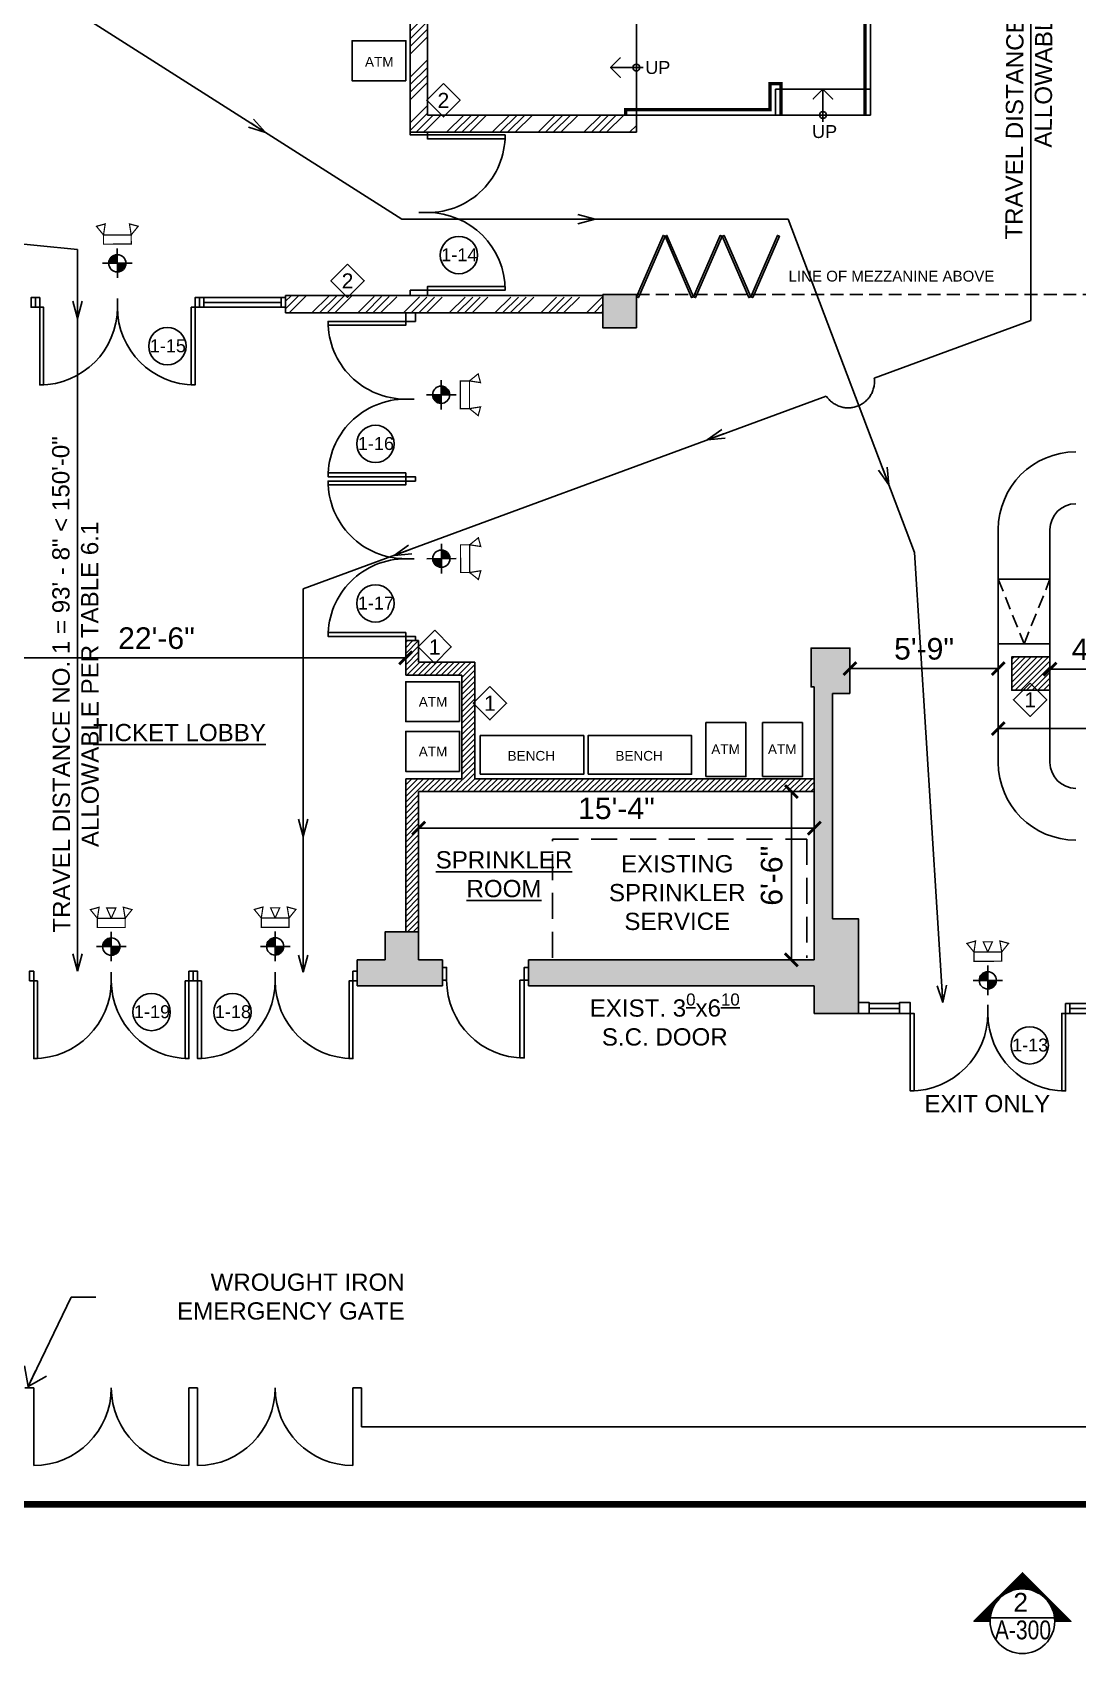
# Model space of a CAD drawing. Header units: inches. Extents: x -5252 to 14398, y -1665 to 9844.
# Drawn here: x -2862 to -2378, y 443 to 1194 of the extents above; entities that cross this region are included whole.
import ezdxf
from ezdxf.enums import TextEntityAlignment as Align

# ---------------------------------------------------------------- set-up
doc = ezdxf.new("R2010")
doc.units = ezdxf.units.IN
doc.header["$LTSCALE"] = 48
doc.header["$MEASUREMENT"] = 0
for name, pattern in [('CENTER', [2, 1.25, -0.25, 0.25, -0.25]), ('HIDDEN', [0.375, 0.25, -0.125]), ('HIDDEN2', [0.1875, 0.125, -0.0625]), ('PHANTOM', [2.5, 1.25, -0.25, 0.25, -0.25, 0.25, -0.25])]:
    doc.linetypes.add(name, pattern=pattern)
for name, color, linetype in [('A-Door', 151, 'Continuous'), ('A-Furn', 30, 'Continuous'), ('A-Sect-Mcut', 1, 'Continuous'), ('CAPACITY SIGN', 1, 'Continuous'), ('Counter', 1, 'Continuous'), ('Demo', 8, 'HIDDEN'), ('Dimensions', 5, 'Continuous'), ('Door', 5, 'Continuous'), ('door symbol', 91, 'Continuous'), ('E-4', 1, 'Continuous'), ('E-5', 5, 'Continuous'), ('EXIT-SIGNS', 1, 'Continuous'), ('Hatch', 9, 'Continuous'), ('PA-EMERGENCY-LIGHTS', 1, 'Continuous'), ('PROPERTY LINE', 2, 'PHANTOM'), ('Stair-Exist', 8, 'Continuous'), ('STAIRS', 5, 'Continuous'), ('TEXT', 1, 'Continuous'), ('Wall-Exist', 6, 'Continuous'), ('Wall-New', 2, 'Continuous'), ('Wall-Type', 231, 'Continuous')]:
    doc.layers.add(name, color=color, linetype=linetype)
doc.layers.add('PA-PATH', color=4, linetype='CENTER', lineweight=35)
doc.layers.add('PA-Text', color=1, linetype='Continuous', lineweight=5)
doc.styles.add('DIMTEXT', font='arial.ttf')
doc.styles.get("Standard").update_dxf_attribs({"font": 'arial.ttf'})
doc.styles.add('STYLUSBT', font='stylu.ttf')
doc.styles.add('SWA-STND', font='arial.ttf')
doc.linetypes.add('FENCE', pattern='A,0.5,-0.1,["X",Standard,S=0.1,R=0,X=-0.035,Y=-0.05],-0.1', length=0.7)
doc.dimstyles.new('PA-DIM', dxfattribs={"dimtxt": 5, "dimasz": 5, "dimexe": 3, "dimexo": 0, "dimgap": 1, "dimtad": 1, "dimdec": 0, "dimzin": 3, "dimdsep": 46, "dimlunit": 4, "dimtxsty": 'STYLUSBT', "dimblk": 'ARCHTICK', "dimcen": 0.09, "dimclrd": 256, "dimclre": 256, "dimclrt": 1, "dimadec": 0, "dimazin": 0, "dimtfac": 1, "dimtdec": 0, "dimtix": 1, "dimtmove": 1, "dimatfit": 3, "dimldrblk": 'OPEN90', "dimfxl": 1, "dimfrac": 1, "dimtolj": 1, "dimtzin": 0, "dimarcsym": 0})
doc.dimstyles.new('SWA-48', dxfattribs={"dimscale": 0, "dimtxt": 10, "dimasz": 6, "dimexe": 6, "dimexo": 6, "dimgap": 4, "dimtad": 1, "dimdec": 0, "dimzin": 3, "dimdsep": 46, "dimlunit": 4, "dimtxsty": 'SWA-STND', "dimblk": 'ARCHTICK', "dimcen": 6, "dimclrd": 5, "dimclre": 5, "dimclrt": 1, "dimadec": 0, "dimazin": 0, "dimtfac": 1, "dimtdec": 0, "dimtix": 1, "dimtofl": 0, "dimtmove": 2, "dimatfit": 3, "dimfxl": 1, "dimtolj": 1, "dimtzin": 0, "dimlwd": -1, "dimlwe": -1, "dimarcsym": 0})

# ---------------------------------------------------------------- blocks, each defined once
blk = doc.blocks.new('_ArchTick')
at = {"color": 0, "linetype": 'ByBlock', "const_width": 0.219}
blk.add_lwpolyline([(-0.5, -0.5), (0.5, 0.5)], dxfattribs=at)
blk = doc.blocks.new('EXIT')
at = {"layer": 'EXIT-SIGNS'}
h = blk.add_hatch(color=251, dxfattribs=at)
h.paths.add_polyline_path([(6557.7, 28.4), (6557.7, 23, 0.414214), (6563.1, 28.4)])
h.paths.add_polyline_path([(6552.3, 28.4), (6557.7, 28.4), (6557.7, 33.8, 0.414214)])
for p, q in [((6557.7, 37.7), (6557.7, 19.2)), ((6567, 28.4), (6548.5, 28.4))]:
    blk.add_line(p, q, dxfattribs=at)
blk.add_circle((6557.7, 28.4), 5.4, dxfattribs=at)
blk = doc.blocks.new('*U17')
for p, q in [((0, 0), (0, 4)), ((36, 0), (36, 4))]:
    blk.add_line(p, q)
blk.add_lwpolyline([(0, 0), (0, -36), (1.75, -36), (1.75, 0)], close=True)
blk.add_arc((0, 0), 36, 270, 0)
blk = doc.blocks.new('*D5144')
at = {"layer": 'Defpoints', "color": 0, "transparency": 16777216}
for p in [(-2499.65, 842.42), (-2510.29, 764.42), (-2499.65, 764.42)]:
    blk.add_point(p, dxfattribs=at)
at = {"layer": 'Dimensions', "color": 5, "transparency": 16777216}
for p, q in [((-2505.65, 842.42), (-2516.29, 842.42)), ((-2510.29, 842.42), (-2510.29, 764.42)), ((-2505.65, 764.42), (-2516.29, 764.42))]:
    blk.add_line(p, q, dxfattribs=at)
at = {"layer": 'Dimensions', "color": 5, "transparency": 16777216, "xscale": 6, "yscale": 6, "zscale": 6}
for p, rotation in [((-2510.29, 842.42), 90), ((-2510.29, 764.42), 270)]:
    blk.add_blockref('_ArchTick', p, dxfattribs=dict(at, rotation=rotation))
at = {"layer": 'Dimensions', "color": 1, "transparency": 16777216, "insert": (-2519.4, 803.42), "char_height": 10, "attachment_point": 5, "rotation": 90, "style": 'SWA-STND'}
blk.add_mtext('\\A1;6\'-6"', dxfattribs=at)
blk = doc.blocks.new('EMERG LIGHT WALL')
at = {"layer": 'PA-EMERGENCY-LIGHTS', "const_width": 1}
blk.add_lwpolyline([(6557.7, -172.8), (6546.3, -172.8), (6546.3, -165.2), (6540.5, -158.1), (6547.7, -156.1), (6546.3, -165.2), (6557.7, -165.2), (6554, -156.8), (6561.5, -156.8), (6557.7, -165.2), (6569.2, -165.2), (6567.7, -156.1), (6574.9, -158.1), (6569.2, -165.2), (6569.2, -172.8)], close=True, dxfattribs=at)
blk = doc.blocks.new('*D5169')
at = {"layer": 'Defpoints', "color": 0, "transparency": 16777216}
for p in [(-2390.36, 915.24), (-2390.36, 899.24), (-2342.36, 899.24)]:
    blk.add_point(p, dxfattribs=at)
at = {"layer": 'Dimensions', "color": 5, "transparency": 16777216}
for p, q in [((-2390.36, 909.24), (-2390.36, 893.24)), ((-2342.36, 899.24), (-2390.36, 899.24))]:
    blk.add_line(p, q, dxfattribs=at)
at = {"layer": 'Dimensions', "color": 5, "transparency": 16777216, "xscale": 6, "yscale": 6, "zscale": 6, "rotation": 180}
blk.add_blockref('_ArchTick', (-2390.36, 899.24), dxfattribs=at)
at = {"layer": 'Dimensions', "color": 5, "transparency": 16777216, "xscale": 6, "yscale": 6, "zscale": 6}
blk.add_blockref('_ArchTick', (-2342.36, 899.24), dxfattribs=at)
at = {"layer": 'Dimensions', "color": 1, "transparency": 16777216, "insert": (-2366.36, 908.35), "char_height": 10, "attachment_point": 5, "style": 'SWA-STND'}
blk.add_mtext('\\A1;4\'-0"', dxfattribs=at)
blk = doc.blocks.new('*D5151')
at = {"layer": 'Defpoints', "color": 0, "transparency": 16777216}
for p in [(-2375.65, 999.94), (-2378.36, 819.94), (-2321.46, 819.94)]:
    blk.add_point(p, dxfattribs=at)
at = {"layer": 'Dimensions', "color": 5, "transparency": 16777216}
for p, q in [((-2369.65, 999.94), (-2315.46, 999.94)), ((-2321.46, 999.94), (-2321.46, 819.94)), ((-2372.36, 819.94), (-2315.46, 819.94))]:
    blk.add_line(p, q, dxfattribs=at)
at = {"layer": 'Dimensions', "color": 5, "transparency": 16777216, "xscale": 6, "yscale": 6, "zscale": 6}
for p, rotation in [((-2321.46, 999.94), 90), ((-2321.46, 819.94), 270)]:
    blk.add_blockref('_ArchTick', p, dxfattribs=dict(at, rotation=rotation))
at = {"layer": 'Dimensions', "color": 1, "transparency": 16777216, "insert": (-2330.57, 909.65), "char_height": 10, "attachment_point": 5, "rotation": 90, "style": 'SWA-STND'}
blk.add_mtext('\\A1;15\'-0"', dxfattribs=at)
blk = doc.blocks.new('*D5111')
at = {"layer": 'Defpoints', "color": 0, "transparency": 16777216}
for p in [(-2499.65, 890.97), (-2683.15, 842.42), (-2683.15, 825.52)]:
    blk.add_point(p, dxfattribs=at)
at = {"layer": 'E-4', "color": 5, "transparency": 16777216}
for p, q in [((-2499.65, 884.97), (-2499.65, 819.52)), ((-2683.15, 836.42), (-2683.15, 819.52)), ((-2499.65, 825.52), (-2683.15, 825.52))]:
    blk.add_line(p, q, dxfattribs=at)
at = {"layer": 'E-4', "color": 5, "transparency": 16777216, "xscale": 6, "yscale": 6, "zscale": 6, "rotation": 180}
blk.add_blockref('_ArchTick', (-2683.15, 825.52), dxfattribs=at)
at = {"layer": 'E-4', "color": 5, "transparency": 16777216, "xscale": 6, "yscale": 6, "zscale": 6}
blk.add_blockref('_ArchTick', (-2499.65, 825.52), dxfattribs=at)
at = {"layer": 'E-4', "color": 1, "transparency": 16777216, "insert": (-2591.4, 834.62), "char_height": 10, "attachment_point": 5, "style": 'SWA-STND'}
blk.add_mtext('\\A1;15\'-4"', dxfattribs=at)
blk = doc.blocks.new('*D5117')
at = {"layer": 'Defpoints', "color": 0, "transparency": 16777216}
for p in [(-1910.36, 906.94), (-2414.36, 895.24), (-1910.36, 871.65)]:
    blk.add_point(p, dxfattribs=at)
at = {"layer": 'E-5', "color": 5, "transparency": 16777216}
for p, q in [((-1910.36, 900.94), (-1910.36, 865.65)), ((-2414.36, 889.24), (-2414.36, 865.65)), ((-2414.36, 871.65), (-1910.36, 871.65))]:
    blk.add_line(p, q, dxfattribs=at)
at = {"layer": 'E-5', "color": 5, "transparency": 16777216, "xscale": 6, "yscale": 6, "zscale": 6, "rotation": 180}
blk.add_blockref('_ArchTick', (-2414.36, 871.65), dxfattribs=at)
at = {"layer": 'E-5', "color": 5, "transparency": 16777216, "xscale": 6, "yscale": 6, "zscale": 6}
blk.add_blockref('_ArchTick', (-1910.36, 871.65), dxfattribs=at)
at = {"layer": 'E-5', "color": 1, "transparency": 16777216, "insert": (-2162.36, 880.76), "char_height": 10, "attachment_point": 5, "style": 'SWA-STND'}
blk.add_mtext('\\A1;42\'-0"', dxfattribs=at)
blk = doc.blocks.new('*D5161')
at = {"layer": 'Defpoints', "color": 0, "transparency": 16777216}
for p in [(-2958.65, 904.42), (-2958.65, 904.42), (-2689.15, 904.42)]:
    blk.add_point(p, dxfattribs=at)
at = {"layer": 'E-5', "color": 5, "transparency": 16777216}
blk.add_line((-2689.15, 904.42), (-2958.65, 904.42), dxfattribs=at)
at = {"layer": 'E-5', "color": 5, "transparency": 16777216, "xscale": 6, "yscale": 6, "zscale": 6, "rotation": 180}
blk.add_blockref('_ArchTick', (-2958.65, 904.42), dxfattribs=at)
at = {"layer": 'E-5', "color": 5, "transparency": 16777216, "xscale": 6, "yscale": 6, "zscale": 6}
blk.add_blockref('_ArchTick', (-2689.15, 904.42), dxfattribs=at)
at = {"layer": 'E-5', "color": 1, "transparency": 16777216, "insert": (-2804.71, 913.52), "char_height": 10, "attachment_point": 5, "style": 'SWA-STND'}
blk.add_mtext('\\A1;22\'-6"', dxfattribs=at)
blk = doc.blocks.new('*D5162')
at = {"layer": 'Defpoints', "color": 0, "transparency": 16777216}
for p in [(-2414.36, 899.47), (-2414.36, 899.47), (-2483.15, 887.77)]:
    blk.add_point(p, dxfattribs=at)
at = {"layer": 'Dimensions', "color": 5, "transparency": 16777216}
for p, q in [((-2483.15, 893.77), (-2483.15, 905.47)), ((-2483.15, 899.47), (-2414.36, 899.47))]:
    blk.add_line(p, q, dxfattribs=at)
at = {"layer": 'Dimensions', "color": 5, "transparency": 16777216, "xscale": 6, "yscale": 6, "zscale": 6, "rotation": 180}
blk.add_blockref('_ArchTick', (-2483.15, 899.47), dxfattribs=at)
at = {"layer": 'Dimensions', "color": 5, "transparency": 16777216, "xscale": 6, "yscale": 6, "zscale": 6}
blk.add_blockref('_ArchTick', (-2414.36, 899.47), dxfattribs=at)
at = {"layer": 'Dimensions', "color": 1, "transparency": 16777216, "insert": (-2448.75, 908.58), "char_height": 10, "attachment_point": 5}
blk.add_mtext('\\A1;5\'-9"', dxfattribs=at)
blk = doc.blocks.new('_Open30')
at = {"color": 0, "linetype": 'ByBlock', "lineweight": -2}
for p, q in [((-1, 0.268), (0, 0)), ((0, 0), (-1, -0.268)), ((0, 0), (-1, 0))]:
    blk.add_line(p, q, dxfattribs=at)
blk = doc.blocks.new('wt')
at = {"layer": 'Wall-Type', "linetype": 'Continuous'}
blk.add_lwpolyline([(7.37, 0), (0, 7.37), (-7.37, 0), (0, -7.36)], close=True, dxfattribs=at)
at = {"layer": 'Wall-Type'}
blk.add_attdef('1', text='', height=5, dxfattribs=at).set_placement((0, 0), align=Align.MIDDLE)

msp = doc.modelspace()

# ---------------------------------------------------------------- hatches: boundary and pattern name
at = {"layer": 'A-Sect-Mcut'}
h = msp.add_hatch(dxfattribs=at)
h.set_pattern_fill('ANSI31', color=256, scale=1.25, style=0)
h.set_pattern_definition([(45, (-2488.20925, 288.7188), (-0.11048543, 0.11048543), [])])
h.paths.add_polyline_path([(-2403.16, 480.23), (-2425.66, 457.73), (-2418.16, 457.73, -0.414214), (-2403.16, 472.73, -0.414214), (-2388.16, 457.73), (-2380.66, 457.73)])
at = {"layer": 'Dimensions'}
h = msp.add_hatch(dxfattribs=at)
h.set_pattern_fill('ANSI34', color=253, scale=20)
h.paths.add_polyline_path([(-2679.02, 1527.14), (-2687.02, 1527.14), (-2687.02, 1148.17), (-2679.02, 1148.17)])
h = msp.add_hatch(dxfattribs=at)
h.set_pattern_fill('ANSI34', color=253, scale=20)
h.paths.add_polyline_path([(-2582.15, 1148.17), (-2582.15, 1156.17), (-2679.02, 1156.17), (-2679.02, 1148.17)])
h = msp.add_hatch(dxfattribs=at)
h.set_pattern_fill('ANSI34', color=253, scale=20)
h.set_pattern_definition([(45, (0, -0.147), (-10.6066, 10.6066), []), (45, (3.536, -0.147), (-10.6066, 10.6066), []), (45, (7.071, -0.147), (-10.6066, 10.6066), []), (45, (10.607, -0.147), (-10.6066, 10.6066), [])])
h.paths.add_polyline_path([(-2597.65, 1064.42), (-2597.65, 1071.77), (-2679.02, 1071.77), (-2744.83, 1072.42), (-2744.83, 1064.42)])
h = msp.add_hatch(dxfattribs=at)
h.set_pattern_fill('ANSI31', color=253, scale=15)
h.paths.add_polyline_path([(-2090.38, 923.24), (-2115.86, 923.24), (-2115.86, 903.97), (-2090.38, 903.97)])
h.paths.add_polyline_path([(-2390.36, 904.92), (-2408.1, 904.92), (-2408.1, 889.42), (-2390.36, 889.42)])
h = msp.add_hatch(dxfattribs=at)
h.set_pattern_fill('ANSI31', color=253, scale=15)
h.paths.add_polyline_path([(-2657.15, 848.42), (-2657.15, 902.42), (-2683.15, 902.42), (-2683.15, 912.42), (-2689.15, 912.42), (-2689.15, 896.42), (-2663.15, 896.42), (-2663.15, 848.42), (-2689.15, 848.42), (-2689.15, 777.42), (-2683.15, 777.42), (-2683.15, 842.42), (-2499.65, 842.42), (-2499.65, 848.42)])
at = {"layer": 'Hatch'}
h = msp.add_hatch(color=253, dxfattribs=at)
h.dxf.hatch_style = 1
h.paths.add_polyline_path([(-2958.65, 1240.92), (-2971.65, 1240.92), (-2971.65, 1148.42), (-2958.65, 1148.42)])
h.paths.add_polyline_path([(-2491.17, 887.97), (-2483.15, 887.97), (-2483.15, 890.97), (-2499.65, 890.97), (-2499.65, 783.47), (-2491.17, 783.47)])
h.paths.add_polyline_path([(-1731.28, 1707.92), (-2195.78, 1707.92), (-2195.78, 1741.92), (-2269.3, 1741.92), (-2269.3, 1729.92), (-2207.78, 1729.92), (-2207.78, 1695.92), (-2128.78, 1695.92), (-2128.78, 1681.92), (-2115.65, 1681.92), (-2113.28, 1681.92), (-2113.28, 1695.92), (-1833.28, 1695.92), (-1833.28, 1682.92), (-1817.78, 1682.92), (-1817.78, 1695.92), (-1731.28, 1695.92)])
h.paths.add_polyline_path([(-2195.78, 1957.35), (-2207.78, 1957.35), (-2207.78, 1741.92), (-2195.78, 1741.92)])
h.paths.add_polyline_path([(-2207.78, 1749.17), (-2222.28, 1749.17), (-2222.28, 1741.92), (-2207.78, 1741.92)])
h.paths.add_polyline_path([(-2269.3, 1741.92), (-2326.78, 1741.92), (-2326.78, 1729.92), (-2269.3, 1729.92)])
h.paths.add_polyline_path([(-1537.19, 1707.92), (-1604.78, 1707.92), (-1604.78, 1695.92), (-1561.69, 1695.92), (-1561.69, 1681.92), (-1547.19, 1681.92), (-1547.19, 1628.35), (-1546.28, 1628.35), (-1546.28, 1621.92), (-1546.28, 1615.49), (-1547.19, 1615.49), (-1547.19, 1403.92), (-1560.28, 1403.92), (-1560.28, 1388.42), (-1547.19, 1388.42), (-1547.19, 1331.42), (-1537.19, 1331.42)])
h.paths.add_polyline_path([(-1537.19, 1235.42), (-1547.19, 1235.42), (-1547.19, 1072.42), (-1559.28, 1072.42), (-1559.28, 1056.92), (-1547.19, 1056.92), (-1547.19, 776.92), (-1563.21, 776.92), (-1563.21, 763.92), (-1625.21, 763.92), (-1625.21, 776.92), (-1640.71, 776.92), (-1640.71, 750.9), (-1537.19, 750.9)])
h.paths.add_polyline_path([(-1916.8, 778.42), (-1934.36, 778.42), (-1934.36, 761.6), (-1916.8, 761.6)])
h.paths.add_polyline_path([(-2205.86, 767.97), (-2234.13, 767.97), (-2234.13, 751.97), (-2205.86, 751.97)])
h.paths.add_polyline_path([(-2208.86, 923.24), (-2234.34, 923.24), (-2234.34, 903.97), (-2208.86, 903.97)])
h.paths.add_polyline_path([(-2200.9, 1072.92), (-2224.08, 1072.92), (-2224.08, 1057.42), (-2200.9, 1057.42)])
h.paths.add_polyline_path([(-1916.62, 904.92), (-1934.36, 904.92), (-1934.36, 889.42), (-1916.62, 889.42)])
h.paths.add_polyline_path([(-1873.65, 1073.67), (-1889.15, 1073.67), (-1889.15, 1058.17), (-1873.65, 1058.17)])
h.paths.add_polyline_path([(-1873.65, 1404.17), (-1889.15, 1404.17), (-1889.15, 1388.67), (-1873.65, 1388.67)])
h.paths.add_polyline_path([(-2216.15, 1400.42), (-2224.15, 1400.42), (-2224.15, 1392.42), (-2220.15, 1392.42), (-2216.15, 1392.42)])
h.paths.add_polyline_path([(-2582.15, 1403.42), (-2597.65, 1403.42), (-2597.65, 1387.92), (-2582.15, 1387.92)])
h.paths.add_polyline_path([(-2582.15, 1072.92), (-2597.65, 1072.92), (-2597.65, 1057.42), (-2582.15, 1057.42)])
h.paths.add_polyline_path([(-2483.15, 908.97), (-2501.15, 908.97), (-2501.15, 890.97), (-2483.15, 890.97)])
h.paths.add_polyline_path([(-2479.17, 783.47), (-2499.65, 783.47), (-2499.65, 764.42), (-2479.17, 764.42)])
h.paths.add_polyline_path([(-2479.17, 764.42), (-2499.65, 764.42), (-2632.15, 764.42), (-2632.15, 752.42), (-2499.65, 752.42), (-2499.65, 739.6), (-2479.17, 739.6)])
h.paths.add_polyline_path([(-2672.15, 764.42), (-2683.15, 764.42), (-2698.65, 764.42), (-2711.65, 764.42), (-2711.65, 752.42), (-2672.15, 752.42)])
h.paths.add_polyline_path([(-2683.15, 777.42), (-2698.65, 777.42), (-2698.65, 764.42), (-2683.15, 764.42)])
h.paths.add_polyline_path([(-2944.65, 1072.42), (-2958.65, 1072.42), (-2971.65, 1072.42), (-2971.65, 1056.92), (-2944.65, 1056.92)])
h.paths.add_polyline_path([(-2944.65, 1403.42), (-2971.65, 1403.42), (-2971.65, 1336.92), (-2958.65, 1336.92), (-2958.65, 1387.92), (-2944.65, 1387.92)])
h.paths.add_polyline_path([(-2962.15, 565.92), (-2974.15, 565.92), (-2974.15, 536.42), (-2989.15, 536.42), (-2989.15, 523.92), (-3000.15, 523.92), (-3000.15, 511.92), (-2962.15, 511.92)])
h.paths.add_polyline_path([(-2962.15, 752.42), (-2944.65, 752.42), (-2944.65, 776.42), (-2958.65, 776.42), (-2958.65, 803.59), (-2974.15, 803.59), (-2974.15, 621.92), (-2962.15, 621.92)])
h.paths.add_polyline_path([(-3173.15, 523.92), (-3206.15, 523.92), (-3206.15, 511.92), (-3173.15, 511.92)])

# ---------------------------------------------------------------- linework, layer by layer
at = {"color": 8}
for points in [[(-2689.02, 1172.07), (-2689.02, 1190.57), (-2714.02, 1190.57), (-2714.02, 1172.07)], [(-2664.15, 874.87), (-2664.15, 893.37), (-2689.15, 893.37), (-2689.15, 874.87)], [(-2549.91, 849.42), (-2531.41, 849.42), (-2531.41, 874.42), (-2549.91, 874.42)], [(-2523.64, 849.42), (-2505.14, 849.42), (-2505.14, 874.42), (-2523.64, 874.42)], [(-2664.15, 851.81), (-2664.15, 870.31), (-2689.15, 870.31), (-2689.15, 851.81)]]:
    msp.add_lwpolyline(points, close=True, dxfattribs=at)
at = {"layer": 'A-Door'}
for p, q in [((-2746.83, 1071.51), (-2782.83, 1071.51)), ((-2746.83, 1067.01), (-2782.83, 1067.01)), ((-2460.17, 744.1), (-2474.17, 744.1)), ((-2460.17, 741.85), (-2474.17, 741.85)), ((-2460.17, 739.6), (-2474.17, 739.6)), ((-2363.27, 744.1), (-2381.17, 744.1)), ((-2363.27, 741.85), (-2381.17, 741.85)), ((-2363.27, 739.6), (-2381.17, 739.6))]:
    msp.add_line(p, q, dxfattribs=at)
for points in [[(-2679.02, 1148.17), (-2679.02, 1146.92), (-2687.02, 1146.92), (-2687.02, 1148.17)], [(-2860.83, 1067.01), (-2862.83, 1067.01), (-2862.83, 1071.51), (-2860.83, 1071.51)], [(-2860.83, 1067.01), (-2858.83, 1067.01), (-2858.83, 1071.51), (-2860.83, 1071.51)], [(-2784.83, 1067.01), (-2786.83, 1067.01), (-2786.83, 1071.51), (-2784.83, 1071.51)], [(-2784.83, 1067.01), (-2782.83, 1067.01), (-2782.83, 1071.51), (-2784.83, 1071.51)], [(-2746.83, 1067.01), (-2744.83, 1067.01), (-2744.83, 1071.51), (-2746.83, 1071.51)], [(-2679.02, 1072.42), (-2679.02, 1074.92), (-2687.02, 1074.92), (-2687.02, 1072.42)], [(-2689.15, 1064.42), (-2689.15, 1060.42), (-2684.65, 1060.42), (-2684.65, 1064.42)], [(-2684.65, 986.42), (-2684.65, 988.42), (-2689.15, 988.42), (-2689.15, 986.42)], [(-2684.65, 912.42), (-2684.65, 914.42), (-2689.15, 914.42), (-2689.15, 912.42)], [(-2863.65, 754.65), (-2861.65, 754.65), (-2861.65, 759.15), (-2863.65, 759.15)], [(-2787.65, 754.65), (-2789.65, 754.65), (-2789.65, 759.15), (-2787.65, 759.15)], [(-2787.65, 754.65), (-2785.65, 754.65), (-2785.65, 759.15), (-2787.65, 759.15)], [(-2711.65, 754.65), (-2713.65, 754.65), (-2713.65, 759.15), (-2711.65, 759.15)], [(-2479.17, 739.6), (-2474.17, 739.6), (-2474.17, 744.6), (-2479.17, 744.6)], [(-2460.17, 739.6), (-2455.17, 739.6), (-2455.17, 744.6), (-2460.17, 744.6)], [(-2381.17, 739.6), (-2383.17, 739.6), (-2383.17, 744.1), (-2381.17, 744.1)]]:
    msp.add_lwpolyline(points, close=True, dxfattribs=at)
for points in [[(-2582.15, 1071.92), (-2581.23, 1071.52), (-2568.89, 1099.93), (-2569.81, 1100.33), (-2582.15, 1071.92)], [(-2555.63, 1071.92), (-2556.55, 1071.52), (-2568.89, 1099.93), (-2567.97, 1100.33), (-2555.63, 1071.92)], [(-2555.63, 1071.92), (-2554.72, 1071.52), (-2542.38, 1099.93), (-2543.29, 1100.33), (-2555.63, 1071.92)], [(-2529.12, 1071.92), (-2530.04, 1071.52), (-2542.38, 1099.93), (-2541.46, 1100.33), (-2529.12, 1071.92)], [(-2529.12, 1071.92), (-2528.2, 1071.52), (-2515.86, 1099.93), (-2516.78, 1100.33), (-2529.12, 1071.92)], [(-2782.83, 1069.26), (-2746.83, 1069.26)]]:
    msp.add_lwpolyline(points, dxfattribs=at)
at = {"layer": 'A-Furn'}
for points in [[(-2654.55, 850.44), (-2606.55, 850.44), (-2606.55, 868.44), (-2654.55, 868.44)], [(-2604.55, 850.44), (-2556.55, 850.44), (-2556.55, 868.44), (-2604.55, 868.44)]]:
    msp.add_lwpolyline(points, close=True, dxfattribs=at)
at = {"layer": 'A-Sect-Mcut'}
msp.add_line((-2418.16, 459.36), (-2388.16, 459.36), dxfattribs=at)
msp.add_lwpolyline([(-2388.16, 457.73), (-2380.66, 457.73), (-2403.16, 480.23), (-2425.66, 457.73), (-2418.16, 457.73, -0.414214), (-2403.16, 472.73, -0.414214), (-2388.16, 457.73, -0.414214), (-2403.16, 442.73, -0.414214), (-2418.16, 457.73)], format="xyb", dxfattribs=at)
at = {"layer": 'Counter'}
for p, q in [((-2414.36, 940.94), (-2414.36, 963.94)), ((-2390.36, 940.94), (-2390.36, 963.94)), ((-2390.36, 940.94), (-2414.36, 940.94)), ((-2390.36, 910.94), (-2414.36, 910.94)), ((-2414.36, 855.94), (-2414.36, 910.94))]:
    msp.add_line(p, q, dxfattribs=at)
msp.add_lwpolyline([(-2390.36, 910.94), (-2390.36, 940.94)], dxfattribs=at)
for centre, radius, start, end in [((-2378.36, 963.94), 36, 90, 180), ((-2378.36, 963.94), 12, 90, 180), ((-2378.36, 855.94), 36, 180, 270), ((-2378.36, 855.94), 12, 180, 270)]:
    msp.add_arc(centre, radius, start, end, dxfattribs=at)
at = {"layer": 'Demo'}
for p, q in [((-2621.06, 765.42), (-2621.06, 820.42)), ((-2621.06, 820.42), (-2503.06, 820.42)), ((-2503.06, 820.42), (-2503.06, 765.42))]:
    msp.add_line(p, q, dxfattribs=at)
at = {"layer": 'Door'}
for points in [[(-2670.15, 754.92), (-2672.15, 754.92), (-2672.15, 760.92), (-2670.15, 760.92)], [(-2632.15, 754.92), (-2634.15, 754.92), (-2634.15, 760.92), (-2632.15, 760.92)], [(-2634.15, 754.92), (-2634.15, 718.92), (-2636.15, 718.92), (-2636.15, 754.92)]]:
    msp.add_lwpolyline(points, close=True, dxfattribs=at)
msp.add_arc((-2634.15, 754.92), 36, 180, 270, dxfattribs=at)
at = {"layer": 'door symbol'}
for centre in [(-2664.47, 1091.21), (-2799.65, 1048.99), (-2703.18, 1003.68), (-2703.18, 929.7), (-2806.99, 740.21), (-2769.48, 740.21), (-2399.78, 724.76)]:
    msp.add_circle(centre, 8.65, dxfattribs=at)
at = {"layer": 'PA-EMERGENCY-LIGHTS', "const_width": 0.562}
for points in [[(-2822.86, 1100.55), (-2816.43, 1100.56), (-2817.24, 1105.67), (-2813.18, 1104.59), (-2816.43, 1100.56), (-2816.42, 1096.32), (-2822.85, 1096.31), (-2829.28, 1096.3), (-2829.29, 1100.54), (-2832.55, 1104.56), (-2828.49, 1105.66), (-2829.29, 1100.54)], [(-2659.57, 1026.45), (-2659.56, 1020.02), (-2654.44, 1020.83), (-2655.52, 1016.77), (-2659.56, 1020.02), (-2663.8, 1020.01), (-2663.81, 1026.44), (-2663.81, 1032.87), (-2659.57, 1032.87), (-2655.55, 1036.14), (-2654.46, 1032.08), (-2659.57, 1032.87)], [(-2659.46, 950.45), (-2659.45, 944.02), (-2654.33, 944.83), (-2655.42, 940.77), (-2659.45, 944.02), (-2663.69, 944.01), (-2663.7, 950.44), (-2663.71, 956.87), (-2659.47, 956.87), (-2655.44, 960.14), (-2654.35, 956.08), (-2659.47, 956.87)]]:
    msp.add_lwpolyline(points, close=True, dxfattribs=at)
at = {"layer": 'PA-PATH', "color": 8, "lineweight": -3, "ltscale": 48}
for points in [[(-3339.35, 1562.03), (-3260.07, 1321.02), (-3093.59, 1190.16), (-3093.59, 1119.62), (-2841.35, 1093.73), (-2841.35, 759.15)], [(-2440, 744.58), (-2453.26, 953.34), (-2511.72, 1107.92), (-2690.93, 1107.92), (-3255.69, 1467.07), (-3339.35, 1562.03)], [(-1937.97, 1549.16), (-2399.17, 1374.85), (-2399.17, 1060.89), (-2471.87, 1034.07)], [(-2494.1, 1025.87), (-2736.65, 936.38), (-2736.65, 758.65)]]:
    msp.add_lwpolyline(points, dxfattribs=at)
msp.add_arc((-2483.93, 1032.54), 12.16, 213.28243, 7.2188, dxfattribs=at)
at = {"layer": 'PROPERTY LINE', "color": 7, "ltscale": 2, "const_width": 3}
msp.add_lwpolyline([(-3319.13, 511.92), (-1537.19, 511.92), (-1537.19, 1711.92), (-2195.78, 1711.92), (-2195.78, 1957.35)], dxfattribs=at)
at = {"layer": 'Stair-Exist'}
for points in [[(-2578.98, 1178.17), (-2582.15, 1178.17), (-2594.15, 1178.17), (-2589.65, 1173.67), (-2594.15, 1178.17), (-2589.65, 1182.67), (-2594.15, 1178.17), (-2583.74, 1178.17, 0.414214), (-2582.15, 1176.58, 0.414214), (-2580.56, 1178.17, 0.414214), (-2582.15, 1179.76, 0.414214), (-2583.74, 1178.17), (-2580.56, 1178.17), (-2578.98, 1178.17)], [(-2495.65, 1152.99), (-2495.65, 1156.17), (-2495.65, 1168.17), (-2500.15, 1163.67), (-2495.65, 1168.17), (-2491.15, 1163.67), (-2495.65, 1168.17), (-2495.65, 1157.76, 0.414214), (-2497.24, 1156.17, 0.414214), (-2495.65, 1154.58, 0.414214), (-2494.06, 1156.17, 0.414214), (-2495.65, 1157.76), (-2495.65, 1154.58), (-2495.65, 1152.99)]]:
    msp.add_lwpolyline(points, format="xyb", close=True, dxfattribs=at)
at = {"layer": 'STAIRS', "color": 5}
for p, q in [((-2473.65, 1485.42), (-2473.65, 1156.17)), ((-2582.15, 1200.17), (-2582.15, 1156.17)), ((-2473.65, 1168.17), (-2517.65, 1168.17)), ((-2517.65, 1156.17), (-2517.65, 1168.17)), ((-2582.15, 1156.17), (-2517.65, 1156.17)), ((-2473.65, 1156.17), (-2517.65, 1156.17))]:
    msp.add_line(p, q, dxfattribs=at)
at = {"layer": 'STAIRS', "color": 9, "const_width": 1.5}
for points in [[(-2476.15, 1156.17), (-2476.15, 1485.42)], [(-2520.15, 1157.92), (-2520.15, 1170.67), (-2515.15, 1170.67), (-2515.15, 1168.17)], [(-2515.15, 1156.17), (-2515.15, 1168.17)], [(-2520.15, 1158.67), (-2587.15, 1158.67), (-2587.15, 1156.17)]]:
    msp.add_lwpolyline(points, dxfattribs=at)
at = {"layer": 'Wall-Exist'}
for p, q in [((-2483.15, 887.97), (-2483.15, 908.97)), ((-2499.65, 890.97), (-2499.65, 764.42)), ((-2491.17, 783.47), (-2491.17, 887.97)), ((-2483.15, 887.97), (-2491.17, 887.97)), ((-2698.65, 764.42), (-2698.65, 777.42)), ((-2698.65, 777.42), (-2683.15, 777.42)), ((-2683.15, 777.42), (-2683.15, 764.42)), ((-2711.65, 764.42), (-2711.65, 752.42)), ((-2711.65, 764.42), (-2698.65, 764.42)), ((-2683.15, 764.42), (-2672.15, 764.42)), ((-2683.15, 764.42), (-2672.15, 764.42)), ((-2672.15, 764.42), (-2672.15, 752.42)), ((-2632.15, 764.42), (-2499.65, 764.42)), ((-2632.15, 752.42), (-2632.15, 764.42)), ((-2479.17, 764.42), (-2479.17, 739.6)), ((-2711.65, 752.42), (-2672.15, 752.42)), ((-2632.15, 752.42), (-2499.65, 752.42)), ((-2499.65, 752.42), (-2499.65, 739.6)), ((-2499.65, 739.6), (-2479.17, 739.6))]:
    msp.add_line(p, q, dxfattribs=at)
msp.add_lwpolyline([(-2582.15, 1057.42), (-2597.65, 1057.42), (-2597.65, 1072.92), (-2582.15, 1072.92)], close=True, dxfattribs=at)
for points in [[(-2483.15, 890.97), (-2483.15, 908.97), (-2501.15, 908.97), (-2501.15, 890.97), (-2499.65, 890.97)], [(-2499.65, 783.47), (-2499.65, 783.47), (-2499.65, 764.42)], [(-2479.17, 764.42), (-2479.17, 783.47), (-2491.17, 783.47)], [(-2698.65, 764.42), (-2698.65, 777.42), (-2683.15, 777.42), (-2683.15, 764.42)]]:
    msp.add_lwpolyline(points, dxfattribs=at)
at = {"layer": 'Wall-New'}
for p, q in [((-2687.02, 1148.17), (-2687.02, 1527.14)), ((-2679.02, 1156.17), (-2679.02, 1490.41)), ((-2679.02, 1156.17), (-2582.15, 1156.17)), ((-2582.15, 1156.17), (-2582.15, 1148.17)), ((-2687.02, 1148.17), (-2582.15, 1148.17)), ((-2679.02, 1145.04), (-2679.02, 1148.17)), ((-2744.83, 1072.42), (-2744.83, 1064.42)), ((-2744.83, 1072.42), (-2597.65, 1072.42)), ((-2744.83, 1064.42), (-2597.65, 1064.42)), ((-2689.15, 896.42), (-2689.15, 912.42)), ((-2689.15, 912.42), (-2683.15, 912.42)), ((-2683.15, 902.42), (-2683.15, 912.42)), ((-2683.15, 902.42), (-2657.15, 902.42)), ((-2657.15, 848.42), (-2657.15, 902.42)), ((-2689.15, 896.42), (-2663.15, 896.42)), ((-2663.15, 848.42), (-2663.15, 896.42)), ((-2689.15, 777.42), (-2689.15, 848.42)), ((-2689.15, 848.42), (-2663.15, 848.42)), ((-2683.15, 777.42), (-2683.15, 842.42)), ((-2683.15, 842.42), (-2499.65, 842.42)), ((-2657.15, 848.42), (-2499.65, 848.42))]:
    msp.add_line(p, q, dxfattribs=at)
at = {"layer": 'Wall-New', "color": 1, "linetype": 'HIDDEN2'}
msp.add_line((-2582.15, 1072.92), (-2224.08, 1072.92), dxfattribs=at)
at = {"layer": 'Wall-New', "color": 1}
msp.add_line((-2390.36, 855.94), (-2390.36, 910.94), dxfattribs=at)
at = {"layer": 'Wall-New', "color": 1, "linetype": 'FENCE'}
for p, q in [((-2861.65, 565.92), (-2865.73, 565.92)), ((-2861.65, 565.92), (-2861.65, 529.92)), ((-2785.65, 565.92), (-2789.65, 565.92)), ((-2789.65, 565.92), (-2789.65, 529.92)), ((-2785.65, 565.92), (-2785.65, 529.92)), ((-2713.65, 565.92), (-2713.65, 529.92)), ((-2709.65, 565.92), (-2713.65, 565.92)), ((-2709.65, 565.92), (-2709.65, 547.92)), ((-2709.65, 547.92), (-1767.63, 547.92))]:
    msp.add_line(p, q, dxfattribs=at)
at = {"layer": 'Wall-New', "color": 1}
msp.add_lwpolyline([(-2414.36, 910.94), (-2414.36, 940.94)], dxfattribs=at)
at = {"layer": 'Wall-New', "color": 252, "linetype": 'HIDDEN2'}
msp.add_lwpolyline([(-2414.36, 940.94), (-2402.36, 910.94), (-2390.36, 940.94)], dxfattribs=at)
at = {"layer": 'Wall-New'}
msp.add_lwpolyline([(-2390.36, 904.92), (-2408.1, 904.92), (-2408.1, 889.42), (-2390.36, 889.42)], close=True, dxfattribs=at)
at = {"layer": 'Wall-New', "color": 1, "linetype": 'FENCE'}
for centre, start, end in [((-2861.65, 565.92), 270, 0), ((-2789.65, 565.92), 180, 270), ((-2785.65, 565.92), 270, 0), ((-2713.65, 565.92), 180, 270)]:
    msp.add_arc(centre, 36, start, end, dxfattribs=at)

# ---------------------------------------------------------------- block references
for name, p, xscale, yscale, zscale, rotation in [('EXIT', (-7679.1, 1059.56), 0.740545077839796, 0.740545077839796, 0.740545077839796, 0.08044708294494042), ('EXIT', (-2700.55, 5882.68), 0.740545077839796, 0.740545077839796, 0.740545077839796, 270.0804470829449), ('EXIT', (-2700.45, 5806.68), 0.740545077839796, 0.740545077839796, 0.740545077839796, 270.0804470829449), ('EMERG LIGHT WALL', (-6514.53, 871.44), 0.5625, 0.5625, 0.5625, 0.08044708294494042), ('EMERG LIGHT WALL', (-6438.53, 871.55), 0.5625, 0.5625, 0.5625, 0.08044708294494042), ('EXIT', (-7681.92, 742.7), 0.740545077839796, 0.740545077839796, 0.740545077839796, 0.08044708294494042), ('EXIT', (-7605.92, 742.8), 0.740545077839796, 0.740545077839796, 0.740545077839796, 0.08044708294494042), ('EMERG LIGHT WALL', (-6108.05, 855.79), 0.5625, 0.5625, 0.5625, 0.08044708294494042), ('EXIT', (-7275.44, 727.04), 0.740545077839796, 0.740545077839796, 0.740545077839796, 0.08044708294494042)]:
    msp.add_blockref(name, p, dxfattribs=dict(xscale=xscale, yscale=yscale, zscale=zscale, rotation=rotation))
at = {"layer": 'A-Door', "xscale": -1}
for p, rotation in [((-2679.02, 1146.92), 89.9999999999908), ((-2786.83, 1067.01), 359.9999999999908), ((-2689.15, 988.42), 270), ((-2689.15, 914.42), 270), ((-2789.65, 754.65), 359.9999999999908), ((-2713.65, 754.65), 359.9999999999908), ((-2383.17, 739.6), 359.9999999999908)]:
    msp.add_blockref('*U17', p, dxfattribs=dict(at, rotation=rotation))
at = {"layer": 'A-Door'}
for p, rotation in [((-2679.02, 1074.92), 90), ((-2689.15, 1060.42), 270.0000000000092), ((-2689.15, 986.42), 270)]:
    msp.add_blockref('*U17', p, dxfattribs=dict(at, rotation=rotation))
for p in [(-2858.83, 1067.01), (-2861.65, 754.65), (-2785.65, 754.65), (-2455.17, 739.6)]:
    msp.add_blockref('*U17', p, dxfattribs=at)
at = {"layer": 'PA-PATH', "color": 8, "lineweight": -3}
for p, xscale, yscale, zscale, rotation in [((-2754.08, 1148.08), 8.000000000000624, 8.000000000000624, 8.000000000000624, 327.546145694864), ((-2841.35, 1061.78), 8.000000000000627, 8.000000000000627, 8.000000000000627, 270), ((-2549.3, 1005.5), 8.000000000000627, 8.000000000000627, 8.000000000000627, 200.2794044914242), ((-2465.11, 984.68), 8.000000000000627, 8.000000000000627, 8.000000000000627, 290.4058550839337), ((-2694.53, 951.85), 8.000000000000627, 8.000000000000627, 8.000000000000627, 200.2794044914242), ((-2736.65, 821.68), 8.000000000000627, 8.000000000000627, 8.000000000000627, 270), ((-2841.35, 759.15), 8.000000000000627, 8.000000000000627, 8.000000000000627, 270), ((-2736.65, 758.65), 8.000000000000627, 8.000000000000627, 8.000000000000627, 270), ((-2440, 744.58), 8.000000000000627, 8.000000000000627, 8.000000000000627, 273.6350026592024)]:
    msp.add_blockref('_Open30', p, dxfattribs=dict(at, xscale=xscale, yscale=yscale, zscale=zscale, rotation=rotation))
at = {"layer": 'PA-PATH', "color": 8, "lineweight": -3, "xscale": 8.000000000000627, "yscale": 8.000000000000627, "zscale": 8.000000000000627}
msp.add_blockref('_Open30', (-2601.33, 1107.92), dxfattribs=at)
at = {"layer": 'Wall-Type'}
ref = msp.add_blockref('wt', (-2671.67, 1162.99), dxfattribs=dict(at, xscale=1.04847379605166, yscale=1.04847379605166, zscale=1.04847379605166, rotation=90))
ref.add_attrib('1', '2', dxfattribs={"height": 7}).set_placement((-2671.67, 1162.99), align=Align.MIDDLE)
ref = msp.add_blockref('wt', (-2716.11, 1079.29), dxfattribs=dict(at, xscale=1.04847379605166, yscale=1.04847379605166, zscale=1.04847379605166, rotation=90))
ref.add_attrib('1', '2', dxfattribs={"height": 7}).set_placement((-2716.11, 1079.29), align=Align.MIDDLE)
ref = msp.add_blockref('wt', (-2675.7, 909.5), dxfattribs=dict(at, xscale=1.04847379605166, yscale=1.04847379605166, zscale=1.04847379605166, rotation=90))
ref.add_attrib('1', '1', dxfattribs={"height": 7}).set_placement((-2675.7, 909.5), align=Align.MIDDLE)
ref = msp.add_blockref('wt', (-2650.11, 883.39), dxfattribs=dict(at, xscale=1.04847379605166, yscale=1.04847379605166, zscale=1.04847379605166, rotation=90))
ref.add_attrib('1', '1', dxfattribs={"height": 7}).set_placement((-2650.11, 883.39), align=Align.MIDDLE)
ref = msp.add_blockref('wt', (-2399.58, 885), dxfattribs=dict(at, xscale=1.04847379605166, yscale=1.04847379605166, zscale=1.04847379605166, rotation=90))
ref.add_attrib('1', '1', dxfattribs={"height": 7}).set_placement((-2399.58, 885), align=Align.MIDDLE)

# ---------------------------------------------------------------- texts
at = {"color": 8, "char_height": 4.5, "attachment_point": 5}
for insert in [(-2701.39, 1180.81), (-2676.46, 884.05), (-2676.46, 860.99), (-2540.8, 862.06), (-2514.53, 862.06)]:
    msp.add_mtext('\\A1;ATM', dxfattribs=dict(at, insert=insert))
at = {"layer": 'A-Furn', "char_height": 4.5, "attachment_point": 5}
for insert in [(-2630.9, 859), (-2580.9, 859)]:
    msp.add_mtext('\\A1;BENCH', dxfattribs=dict(at, insert=insert))
at = {"layer": 'A-Sect-Mcut', "char_height": 8.75, "width": 11.25, "attachment_point": 5}
for s, insert in [('2', (-2403.95, 466.47)), ('{\\W0.8;A-300}', (-2402.91, 453.64))]:
    msp.add_mtext(s, dxfattribs=dict(at, insert=insert))
at = {"layer": 'CAPACITY SIGN', "insert": (-2689.62, 618.95), "char_height": 8, "width": 139.1969, "attachment_point": 3}
msp.add_mtext('\\A1;WROUGHT IRON EMERGENCY GATE', dxfattribs=at)
at = {"layer": 'Demo', "insert": (-2563.22, 795.56), "char_height": 8, "attachment_point": 5, "rotation": 0.08045, "style": 'DIMTEXT'}
msp.add_mtext_dynamic_manual_height_columns('EXISTING\\PSPRINKLER \\PSERVICE', width=77.4841, gutter_width=1, heights=[0], dxfattribs=at)
at = {"layer": 'Door', "insert": (-2569.01, 736.69), "char_height": 8, "attachment_point": 5, "rotation": 0.08045, "style": 'DIMTEXT'}
msp.add_mtext_dynamic_manual_height_columns('\\A1;EXIST. 3{\\H0.7x;\\S0/ ;}x6{\\H0.7x;\\S10/ ;}\\PS.C. DOOR', width=123.3295, gutter_width=1, heights=[0], dxfattribs=at)
at = {"layer": 'door symbol'}
for tag, p in [('1-14', (-2664.26, 1091.37)), ('1-15', (-2799.44, 1049.15)), ('1-16', (-2702.97, 1003.84)), ('1-17', (-2702.97, 929.86)), ('1-19', (-2806.78, 740.37)), ('1-18', (-2769.27, 740.37)), ('1-13', (-2399.57, 724.92))]:
    msp.add_attdef(tag, text='', height=6, dxfattribs=at).set_placement(p, align=Align.MIDDLE_CENTER)
at = {"layer": 'PA-Text', "color": 1, "char_height": 8, "attachment_point": 5, "style": 'DIMTEXT'}
for s, insert, rotation in [('TRAVEL DISTANCE NO. 4 = 112\' - 0" < 150\'-0"\\PALLOWABLE PER TABLE 6.1', (-2399.77, 1216.56), 89.6911), ('TRAVEL DISTANCE NO. 1 = 93\' - 8" < 150\'-0"\\PALLOWABLE PER TABLE 6.1', (-2842.21, 892.13), 90.10282)]:
    msp.add_mtext_dynamic_manual_height_columns(s, width=281.5939, gutter_width=1, heights=[0], dxfattribs=dict(at, insert=insert, rotation=rotation))
at = {"layer": 'Stair-Exist', "attachment_point": 2}
for s, insert, char_height, width in [('UP', (-2572.24, 1181.19), 6, 13.4186), ('UP', (-2494.88, 1151.49), 6, 13.4186), ('LINE OF MEZZANINE ABOVE', (-2463.87, 1083.95), 5, 168.8981)]:
    msp.add_mtext(s, dxfattribs=dict(at, insert=insert, char_height=char_height, width=width))
at = {"layer": 'TEXT', "char_height": 8, "attachment_point": 5, "rotation": 359.99977, "style": 'DIMTEXT'}
for s, width, insert in [('{\\LTICKET LOBBY}', 77.4841, (-2794.02, 869.75)), ('{\\LSPRINKLER ROOM}', 83.5244, (-2643.56, 804.08)), ('EXIT ONLY', 77.4841, (-2419.45, 697.7))]:
    msp.add_mtext_dynamic_manual_height_columns(s, width=width, gutter_width=1, heights=[0], dxfattribs=dict(at, insert=insert))

# ---------------------------------------------------------------- dimensions: what is measured, and where the dimension line sits
at = {"layer": 'Dimensions'}
dim = msp.add_linear_dim(base=(-2321.46, 819.94), p1=(-2375.65, 999.94), p2=(-2378.36, 819.94), angle=90, dimstyle='SWA-48', override={"dimscale": 1}, dxfattribs=at)
dim.commit()
dim.dimension.update_dxf_attribs({"geometry": '*D5151', "text_midpoint": (-2330.57, 909.65), "dimtype": 160})
for base, p1, p2, override, picture, middle in [((-2414.36, 899.47), (-2483.15, 887.77), (-2414.36, 899.47), {"dimscale": 1, "dimtxsty": 'Standard'}, '*D5162', (-2448.75, 908.58)), ((-2390.36, 899.24), (-2342.36, 899.24), (-2390.36, 915.24), {"dimscale": 1}, '*D5169', (-2366.36, 908.35))]:
    dim = msp.add_linear_dim(base=base, p1=p1, p2=p2, dimstyle='SWA-48', override=override, dxfattribs=at)
    dim.commit()
    dim.dimension.update_dxf_attribs({"geometry": picture, "text_midpoint": middle})
dim = msp.add_linear_dim(base=(-2510.29, 764.42), p1=(-2499.65, 842.42), p2=(-2499.65, 764.42), angle=90, dimstyle='SWA-48', override={"dimscale": 1}, dxfattribs=at)
dim.commit()
dim.dimension.update_dxf_attribs({"geometry": '*D5144', "text_midpoint": (-2519.4, 803.42)})
at = {"layer": 'E-4'}
dim = msp.add_linear_dim(base=(-2683.14906595, 825.51916764), p1=(-2499.64906595, 890.97093746), p2=(-2683.14906595, 842.41717498), dimstyle='SWA-48', override={"dimscale": 1}, dxfattribs=at)
dim.commit()
dim.dimension.update_dxf_attribs({"geometry": '*D5111', "text_midpoint": (-2591.39906595, 834.62489752)})
at = {"layer": 'E-5'}
dim = msp.add_linear_dim(base=(-2958.64906595, 904.41717498), p1=(-2689.14906595, 904.41717498), p2=(-2958.64906595, 904.41717498), dimstyle='SWA-48', override={"dimscale": 1}, dxfattribs=at)
dim.commit()
dim.dimension.update_dxf_attribs({"geometry": '*D5161', "text_midpoint": (-2804.70705596, 913.52290485), "dimtype": 160})
dim = msp.add_linear_dim(base=(-1910.36, 871.65), p1=(-2414.36, 895.24), p2=(-1910.36, 906.94), dimstyle='SWA-48', override={"dimscale": 1}, dxfattribs=at)
dim.commit()
dim.dimension.update_dxf_attribs({"geometry": '*D5117', "text_midpoint": (-2162.36, 880.76)})

# ---------------------------------------------------------------- leaders
at = {"layer": 'TEXT'}
msp.add_leader([(-2864.29, 566.56), (-2844.31, 608.03), (-2832.82, 608.03)], dimstyle='PA-DIM', override={"dimasz": 8}, dxfattribs=at)

doc.saveas('drawing.dxf')
